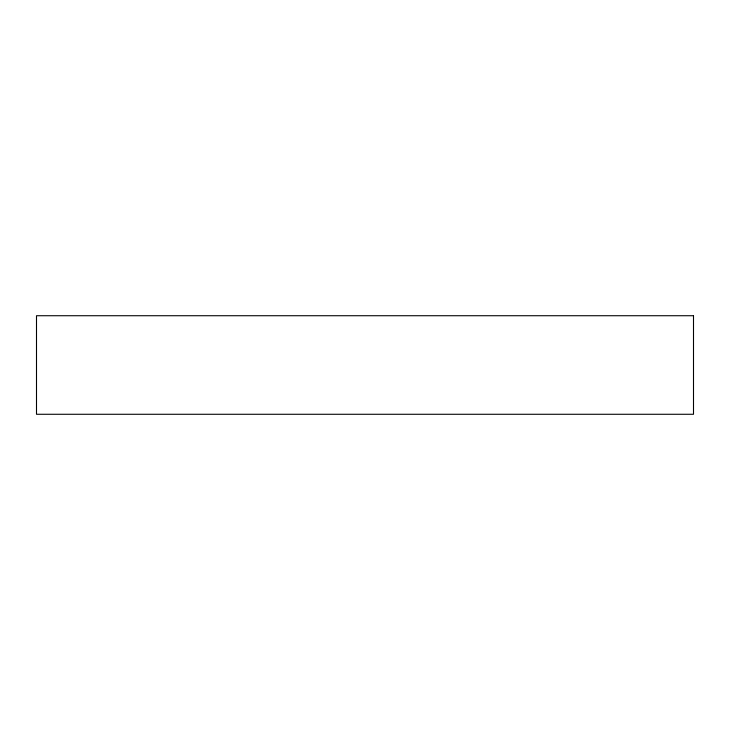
<?xml version="1.0" encoding="UTF-8"?>
<svg xmlns="http://www.w3.org/2000/svg" width="730" height="730" viewBox="0 0 730 730"><rect width="100%" height="100%" fill="white"/><g stroke="black" fill="none" stroke-linecap="round" stroke-linejoin="round"><path stroke-width="1.09" d="M693.5 315.725L36.5 315.725L36.5 414.275L693.5 414.275L693.5 315.725"/></g></svg>
